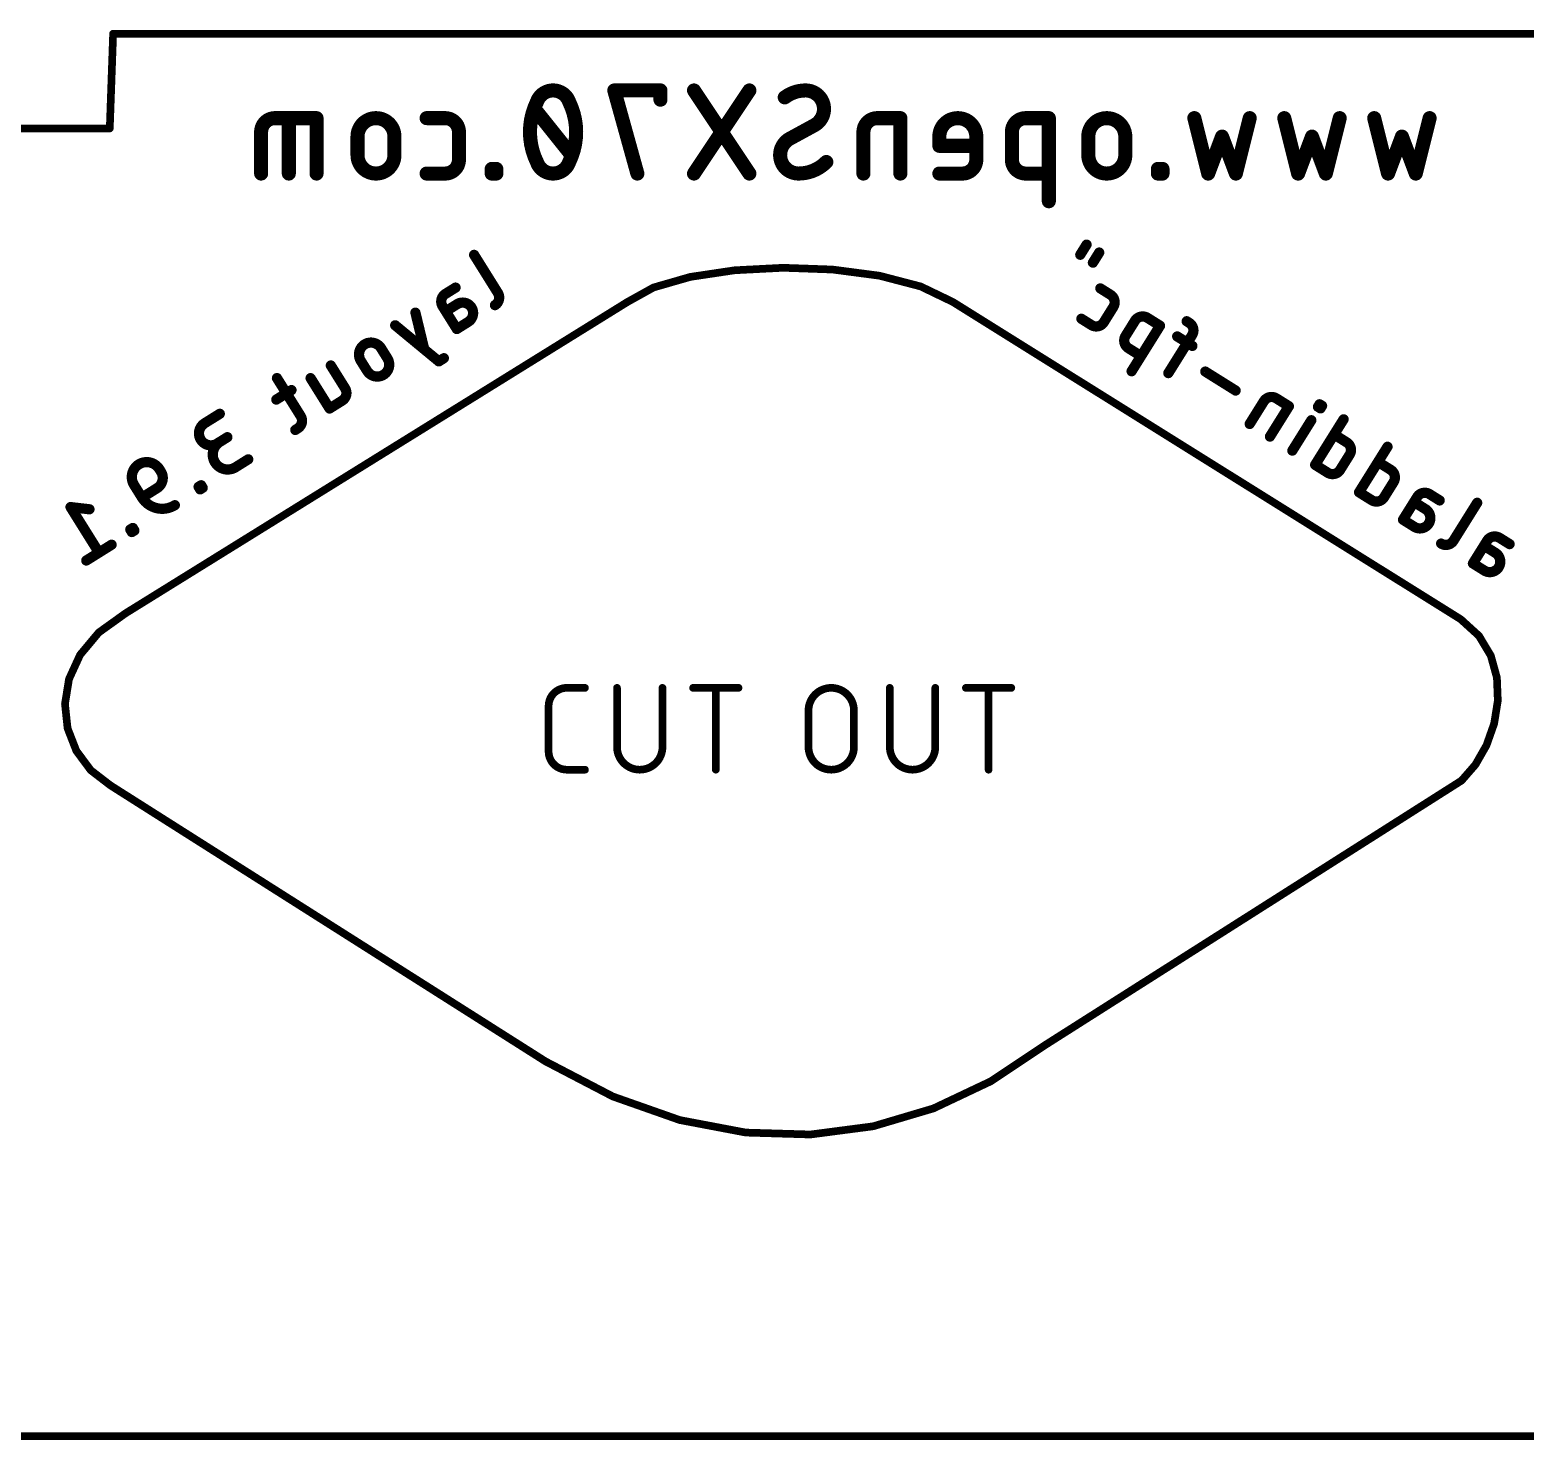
# Model space of a CAD drawing. Extents: x 2 to 98, y 0.7 to 28.7.
# Drawn here: x 31.68 to 61.38, y 0.73 to 28.74 of the extents above; entities that cross this region are included whole.
import ezdxf

# ---------------------------------------------------------------- set-up
doc = ezdxf.new("R2010")
doc.units = 0
doc.layers.add('20', color=30, linetype='CONTINUOUS')
doc.layers.add('22', color=253, linetype='CONTINUOUS')

msp = doc.modelspace()

# ---------------------------------------------------------------- linework, layer by layer
at = {"layer": '20', "const_width": 0.1524}
for points in [[(33.2692, 26.7857), (33.3355, 28.6663)], [(33.3355, 28.6663), (73.7652, 28.6663)], [(17.1616, 26.7473), (33.2692, 26.7857)], [(45.6803, 23.9672), (46.6443, 24.017)], [(46.6443, 24.017), (47.6258, 23.9821)], [(47.6258, 23.9821), (48.5585, 23.8595)], [(44.0692, 23.6252), (44.7999, 23.8356)], [(44.7999, 23.8356), (45.6803, 23.9672)], [(48.5585, 23.8595), (49.3764, 23.6462)], [(43.5544, 23.3391), (44.0692, 23.6252)], [(49.3764, 23.6462), (50.0134, 23.3391)], [(33.5808, 17.1521), (43.5544, 23.3391)], [(50.0134, 23.3391), (60.1057, 17.0338)], [(33.0506, 16.7716), (33.5808, 17.1521)], [(60.1057, 17.0338), (60.4673, 16.7047)], [(32.6798, 16.3283), (33.0506, 16.7716)], [(60.4673, 16.7047), (60.7025, 16.3106)], [(32.4592, 15.8468), (32.6798, 16.3283)], [(60.7025, 16.3106), (60.8233, 15.8739)], [(32.3793, 15.3521), (32.4592, 15.8468)], [(42.3474, 15.6718), (42.7087, 15.6718)], [(43.3449, 15.6718), (43.3449, 14.4978)], [(44.248, 14.4978), (44.248, 15.6718)], [(44.8559, 15.6718), (45.759, 15.6718)], [(45.3074, 14.0462), (45.3074, 15.6718)], [(48.7637, 15.6718), (48.7637, 14.4978)], [(49.6668, 14.4978), (49.6668, 15.6718)], [(50.2747, 15.6718), (51.1778, 15.6718)], [(50.7263, 14.0462), (50.7263, 15.6718)], [(60.8233, 15.8739), (60.8412, 15.4167)], [(60.8412, 15.4167), (60.7682, 14.9615)], [(32.4309, 14.8687), (32.3793, 15.3521)], [(41.9862, 14.4074), (41.9862, 15.3106)], [(47.1485, 14.4978), (47.1485, 15.2202)], [(48.0516, 15.2202), (48.0516, 14.4978)], [(32.6047, 14.4216), (32.4309, 14.8687)], [(60.7682, 14.9615), (60.6161, 14.5305)], [(60.6161, 14.5305), (60.3965, 14.1461)], [(32.8912, 14.0354), (32.6047, 14.4216)], [(33.2812, 13.735), (32.8912, 14.0354)], [(42.7087, 14.0462), (42.3474, 14.0462)], [(60.3965, 14.1461), (60.1213, 13.8305)], [(41.9273, 8.2501), (33.2812, 13.735)], [(60.1213, 13.8305), (51.8393, 8.5697)], [(51.8393, 8.5697), (50.77, 7.8565)], [(43.2628, 7.5541), (41.9273, 8.2501)], [(50.77, 7.8565), (49.6313, 7.3177)], [(44.5916, 7.0863), (43.2628, 7.5541)], [(45.9033, 6.8377), (44.5916, 7.0863)], [(49.6313, 7.3177), (48.4336, 6.9624)], [(47.1875, 6.7994), (45.9033, 6.8377)], [(48.4336, 6.9624), (47.1875, 6.7994)], [(70.5259, 0.8048), (6.2246, 0.8048)]]:
    msp.add_lwpolyline(points, dxfattribs=at)
at = {"layer": '20'}
for points, const_width in [([(33.3736, 28.665, 1), (33.2974, 28.6676)], 0.0762), ([(33.3355, 28.7044, 1), (33.3355, 28.6282)], 0.0762), ([(33.2311, 26.787, 1), (33.3073, 26.7844)], 0.0762), ([(33.2693, 26.7476, 1), (33.2691, 26.8238)], 0.0762), ([(46.6457, 24.0551, 1), (46.6429, 23.9789)], 0.0762), ([(46.6463, 23.979, 1), (46.6423, 24.055)], 0.0762), ([(47.6308, 24.0199, 1), (47.6208, 23.9443)], 0.0762), ([(47.6244, 23.944, 1), (47.6272, 24.0202)], 0.0762), ([(44.7943, 23.8733, 1), (44.8055, 23.7979)], 0.0762), ([(44.8104, 23.799, 1), (44.7894, 23.8722)], 0.0762), ([(45.6783, 24.0052, 1), (45.6823, 23.9292)], 0.0762), ([(45.6859, 23.9295, 1), (45.6747, 24.0049)], 0.0762), ([(48.5681, 23.8964, 1), (48.5489, 23.8226)], 0.0762), ([(48.5535, 23.8217, 1), (48.5635, 23.8973)], 0.0762), ([(44.0587, 23.6618, 1), (44.0797, 23.5886)], 0.0762), ([(44.0877, 23.5919, 1), (44.0507, 23.6585)], 0.0762), ([(49.3929, 23.6805, 1), (49.3599, 23.6119)], 0.0762), ([(49.3668, 23.6093, 1), (49.386, 23.6831)], 0.0762), ([(43.5359, 23.3724, 1), (43.5729, 23.3058)], 0.0762), ([(43.5745, 23.3067, 1), (43.5343, 23.3715)], 0.0762), ([(50.0336, 23.3714, 1), (49.9932, 23.3068)], 0.0762), ([(49.9969, 23.3048, 1), (50.0299, 23.3734)], 0.0762), ([(33.603, 17.1211, 1), (33.5586, 17.1831)], 0.0762), ([(33.5607, 17.1845, 1), (33.6009, 17.1197)], 0.0762), ([(60.1313, 17.062, 1), (60.0801, 17.0056)], 0.0762), ([(60.0855, 17.0015, 1), (60.1259, 17.0661)], 0.0762), ([(33.0284, 16.8026, 1), (33.0728, 16.7406)], 0.0762), ([(33.0798, 16.7472, 1), (33.0214, 16.796)], 0.0762), ([(60.5, 16.7242, 1), (60.4346, 16.6852)], 0.0762), ([(60.4417, 16.6765, 1), (60.4929, 16.7329)], 0.0762), ([(32.6506, 16.3527, 1), (32.709, 16.3039)], 0.0762), ([(32.7144, 16.3124, 1), (32.6452, 16.3442)], 0.0762), ([(60.7392, 16.3208, 1), (60.6658, 16.3004)], 0.0762), ([(60.6698, 16.2911, 1), (60.7352, 16.3301)], 0.0762), ([(32.4246, 15.8627, 1), (32.4938, 15.8309)], 0.0762), ([(32.4968, 15.8407, 1), (32.4216, 15.8529)], 0.0762), ([(42.3474, 15.6718, 0.4142), (41.9862, 15.3106)], 0.1524), ([(42.3474, 15.7099, 1), (42.3474, 15.6337)], 0.0762), ([(42.3474, 15.6337, 1), (42.3474, 15.7099)], 0.0762), ([(42.7087, 15.6337, 1), (42.7087, 15.7099)], 0.0762), ([(43.383, 15.6718, 1), (43.3068, 15.6718)], 0.0762), ([(44.2861, 15.6718, 1), (44.2099, 15.6718)], 0.0762), ([(44.8559, 15.7099, 1), (44.8559, 15.6337)], 0.0762), ([(45.3455, 15.6718, 1), (45.2693, 15.6718)], 0.0762), ([(45.759, 15.6337, 1), (45.759, 15.7099)], 0.0762), ([(48.0516, 15.2202, 1), (47.1485, 15.2202)], 0.1524), ([(48.8018, 15.6718, 1), (48.7256, 15.6718)], 0.0762), ([(49.7049, 15.6718, 1), (49.6287, 15.6718)], 0.0762), ([(50.2747, 15.7099, 1), (50.2747, 15.6337)], 0.0762), ([(50.7644, 15.6718, 1), (50.6882, 15.6718)], 0.0762), ([(51.1778, 15.6337, 1), (51.1778, 15.7099)], 0.0762), ([(60.8614, 15.8754, 1), (60.7852, 15.8724)], 0.0762), ([(60.7866, 15.8637, 1), (60.86, 15.8841)], 0.0762), ([(60.8031, 15.4152, 1), (60.8793, 15.4182)], 0.0762), ([(60.8788, 15.4107, 1), (60.8036, 15.4227)], 0.0762), ([(32.4172, 15.3561, 1), (32.3414, 15.3481)], 0.0762), ([(32.3417, 15.3582, 1), (32.4169, 15.346)], 0.0762), ([(42.0243, 15.3106, 1), (41.9481, 15.3106)], 0.0762), ([(41.9481, 15.3106, 1), (42.0243, 15.3106)], 0.0762), ([(47.1866, 15.2202, 1), (47.1104, 15.2202)], 0.0762), ([(47.1104, 15.2202, 1), (47.1866, 15.2202)], 0.0762), ([(48.0897, 15.2202, 1), (48.0135, 15.2202)], 0.0762), ([(48.0135, 15.2202, 1), (48.0897, 15.2202)], 0.0762), ([(32.4664, 14.8825, 1), (32.3954, 14.8549)], 0.0762), ([(32.393, 14.8647, 1), (32.4688, 14.8727)], 0.0762), ([(60.7306, 14.9675, 1), (60.8058, 14.9555)], 0.0762), ([(60.8041, 14.9488, 1), (60.7323, 14.9742)], 0.0762), ([(43.3449, 14.4978, 1), (44.248, 14.4978)], 0.1524), ([(43.383, 14.4978, 1), (43.3068, 14.4978)], 0.0762), ([(44.2861, 14.4978, 1), (44.2099, 14.4978)], 0.0762), ([(47.1485, 14.4978, 1), (48.0516, 14.4978)], 0.1524), ([(47.1866, 14.4978, 1), (47.1104, 14.4978)], 0.0762), ([(48.0897, 14.4978, 1), (48.0135, 14.4978)], 0.0762), ([(48.7637, 14.4978, 1), (49.6668, 14.4978)], 0.1524), ([(48.8018, 14.4978, 1), (48.7256, 14.4978)], 0.0762), ([(49.7049, 14.4978, 1), (49.6287, 14.4978)], 0.0762), ([(60.5802, 14.5432, 1), (60.652, 14.5178)], 0.0762), ([(60.6492, 14.5116, 1), (60.583, 14.5494)], 0.0762), ([(32.6353, 14.4443, 1), (32.5741, 14.3989)], 0.0762), ([(32.5692, 14.4078, 1), (32.6402, 14.4354)], 0.0762), ([(41.9862, 14.4074, 0.4142), (42.3474, 14.0462)], 0.1524), ([(42.0243, 14.4074, 1), (41.9481, 14.4074)], 0.0762), ([(41.9481, 14.4074, 1), (42.0243, 14.4074)], 0.0762), ([(43.3068, 14.4978, 1), (43.383, 14.4978)], 0.0762), ([(44.2099, 14.4978, 1), (44.2861, 14.4978)], 0.0762), ([(47.1104, 14.4978, 1), (47.1866, 14.4978)], 0.0762), ([(48.0135, 14.4978, 1), (48.0897, 14.4978)], 0.0762), ([(48.7256, 14.4978, 1), (48.8018, 14.4978)], 0.0762), ([(49.6287, 14.4978, 1), (49.7049, 14.4978)], 0.0762), ([(32.9144, 14.0656, 1), (32.868, 14.0052)], 0.0762), ([(32.8606, 14.0127, 1), (32.9218, 14.0581)], 0.0762), ([(42.3474, 14.0843, 1), (42.3474, 14.0081)], 0.0762), ([(42.3474, 14.0081, 1), (42.3474, 14.0843)], 0.0762), ([(42.7087, 14.0081, 1), (42.7087, 14.0843)], 0.0762), ([(45.2693, 14.0462, 1), (45.3455, 14.0462)], 0.0762), ([(50.6882, 14.0462, 1), (50.7644, 14.0462)], 0.0762), ([(60.3634, 14.165, 1), (60.4296, 14.1272)], 0.0762), ([(60.4252, 14.1211, 1), (60.3678, 14.1711)], 0.0762), ([(33.3016, 13.7672, 1), (33.2608, 13.7028)], 0.0762), ([(33.258, 13.7048, 1), (33.3044, 13.7652)], 0.0762), ([(60.0926, 13.8555, 1), (60.15, 13.8055)], 0.0762), ([(60.1417, 13.7983, 1), (60.1009, 13.8627)], 0.0762), ([(51.8189, 8.6019, 1), (51.8597, 8.5375)], 0.0762), ([(51.8604, 8.538, 1), (51.8182, 8.6014)], 0.0762), ([(41.9449, 8.2839, 1), (41.9097, 8.2163)], 0.0762), ([(41.9069, 8.2179, 1), (41.9477, 8.2823)], 0.0762), ([(50.7489, 7.8882, 1), (50.7911, 7.8248)], 0.0762), ([(50.7863, 7.8221, 1), (50.7537, 7.8909)], 0.0762), ([(43.2755, 7.59, 1), (43.2501, 7.5182)], 0.0762), ([(43.2452, 7.5203, 1), (43.2804, 7.5879)], 0.0762), ([(44.5987, 7.1237, 1), (44.5845, 7.0489)], 0.0762), ([(44.5789, 7.0504, 1), (44.6043, 7.1222)], 0.0762), ([(49.615, 7.3521, 1), (49.6476, 7.2833)], 0.0762), ([(49.6421, 7.2812, 1), (49.6205, 7.3542)], 0.0762), ([(45.9044, 6.8758, 1), (45.9022, 6.7996)], 0.0762), ([(45.8962, 6.8003, 1), (45.9104, 6.8751)], 0.0762), ([(47.1826, 6.8372, 1), (47.1924, 6.7616)], 0.0762), ([(47.1864, 6.7613, 1), (47.1886, 6.8375)], 0.0762), ([(48.4228, 6.9989, 1), (48.4444, 6.9259)], 0.0762), ([(48.4385, 6.9246, 1), (48.4287, 7.0002)], 0.0762)]:
    msp.add_lwpolyline(points, format="xyb", dxfattribs=dict(at, const_width=const_width))
at = {"layer": '22'}
for points, const_width in [([(42.0744, 27.54, 0.3205), (41.7533, 27.3106)], 0.2794), ([(42.3954, 27.3106, 0.3205), (42.0744, 27.54)], 0.2794), ([(42.0744, 27.6098, 1), (42.0744, 27.4701)], 0.1397), ([(42.0744, 27.4701, 1), (42.0744, 27.6098)], 0.1397), ([(43.2908, 27.6098, 1), (43.2908, 27.4701)], 0.1397), ([(43.3581, 27.5586, 1), (43.2235, 27.5213)], 0.1397), ([(44.2779, 27.54, 1), (44.1382, 27.54)], 0.1397), ([(44.208, 27.4701, 1), (44.208, 27.6098)], 0.1397), ([(44.9322, 27.5787, 1), (44.816, 27.5012)], 0.1397), ([(46.0329, 27.5012, 1), (45.9167, 27.5787)], 0.1397), ([(47.0895, 27.54, 0.1623), (46.6768, 27.4024)], 0.2794), ([(47.4564, 27.1731, 0.4142), (47.0895, 27.54)], 0.2794), ([(47.0895, 27.6098, 1), (47.0895, 27.4701)], 0.1397), ([(47.0895, 27.4701, 1), (47.0895, 27.6098)], 0.1397), ([(41.7533, 27.3106, 0.1139), (41.6157, 26.7145)], 0.2794), ([(41.6872, 27.3333, 1), (41.8194, 27.288)], 0.1397), ([(41.8161, 27.28, 1), (41.6905, 27.3413)], 0.1397), ([(42.4582, 27.3413, 1), (42.3326, 27.28)], 0.1397), ([(42.533, 26.7145, 0.1139), (42.3954, 27.3106)], 0.2794), ([(42.3293, 27.288, 1), (42.4615, 27.3333)], 0.1397), ([(44.1382, 27.3565, 1), (44.2779, 27.3565)], 0.1397), ([(46.6348, 27.4582, 1), (46.7187, 27.3465)], 0.1397), ([(36.5507, 26.9896, 0.4142), (36.2755, 26.7145)], 0.2794), ([(36.5507, 27.0595, 1), (36.5507, 26.9198)], 0.1397), ([(36.5507, 26.9198, 1), (36.5507, 27.0595)], 0.1397), ([(36.8957, 26.9896, 1), (36.756, 26.9896)], 0.1397), ([(37.4461, 26.9896, 1), (37.3064, 26.9896)], 0.1397), ([(37.3762, 26.9198, 1), (37.3762, 27.0595)], 0.1397), ([(38.9237, 26.6227, 1), (38.1899, 26.6227)], 0.2794), ([(39.5632, 27.0595, 1), (39.5632, 26.9198)], 0.1397), ([(40.2052, 26.7145, 0.4142), (39.9301, 26.9896)], 0.2794), ([(39.9301, 27.0595, 1), (39.9301, 26.9198)], 0.1397), ([(39.9301, 26.9198, 1), (39.9301, 27.0595)], 0.1397), ([(41.762, 27.2167, 1), (41.6529, 27.1294)], 0.1397), ([(47.273, 26.852, 0.2656), (47.4564, 27.1731)], 0.2794), ([(47.5262, 27.1731, 1), (47.3865, 27.1731)], 0.1397), ([(47.3865, 27.1731, 1), (47.5262, 27.1731)], 0.1397), ([(48.5153, 26.9896, 0.4142), (48.2401, 26.7145)], 0.2794), ([(48.5153, 27.0595, 1), (48.5153, 26.9198)], 0.1397), ([(48.5153, 26.9198, 1), (48.5153, 27.0595)], 0.1397), ([(49.0438, 26.9896, 1), (48.9041, 26.9896)], 0.1397), ([(48.9739, 26.9198, 1), (48.9739, 27.0595)], 0.1397), ([(50.4814, 26.6227, 1), (49.7477, 26.6227)], 0.2794), ([(51.464, 26.9896, 0.4142), (51.1888, 26.7145)], 0.2794), ([(51.464, 27.0595, 1), (51.464, 26.9198)], 0.1397), ([(51.464, 26.9198, 1), (51.464, 27.0595)], 0.1397), ([(51.9924, 26.9896, 1), (51.8527, 26.9896)], 0.1397), ([(51.9226, 26.9198, 1), (51.9226, 27.0595)], 0.1397), ([(53.4407, 26.6227, 1), (52.7069, 26.6227)], 0.2794), ([(54.8805, 27.0066, 1), (54.7449, 26.9727)], 0.1397), ([(55.9811, 26.9727, 1), (55.8456, 27.0066)], 0.1397), ([(56.6672, 27.0066, 1), (56.5317, 26.9727)], 0.1397), ([(57.7678, 26.9727, 1), (57.6323, 27.0066)], 0.1397), ([(58.4539, 27.0066, 1), (58.3184, 26.9727)], 0.1397), ([(59.5546, 26.9727, 1), (59.419, 27.0066)], 0.1397), ([(36.3454, 26.7145, 1), (36.2057, 26.7145)], 0.1397), ([(36.2057, 26.7145, 1), (36.3454, 26.7144)], 0.1397), ([(38.2597, 26.6227, 1), (38.12, 26.6227)], 0.1397), ([(38.9935, 26.6227, 1), (38.8538, 26.6227)], 0.1397), ([(40.2751, 26.7145, 1), (40.1354, 26.7145)], 0.1397), ([(40.1354, 26.7145, 1), (40.2751, 26.7145)], 0.1397), ([(41.6157, 26.7145, 0.1139), (41.7533, 26.1183)], 0.2794), ([(41.6856, 26.7145, 1), (41.5459, 26.7144)], 0.1397), ([(41.5459, 26.7144, 1), (41.6856, 26.7145)], 0.1397), ([(42.3954, 26.1183, 0.1139), (42.533, 26.7145)], 0.2794), ([(42.6028, 26.7144, 1), (42.4631, 26.7145)], 0.1397), ([(42.4631, 26.7144, 1), (42.6028, 26.7145)], 0.1397), ([(47.2375, 26.9122, 1), (47.3084, 26.7919)], 0.1397), ([(47.3064, 26.7907, 1), (47.2395, 26.9134)], 0.1397), ([(48.31, 26.7145, 1), (48.1703, 26.7145)], 0.1397), ([(48.1703, 26.7145, 1), (48.31, 26.7144)], 0.1397), ([(49.8175, 26.6227, 1), (49.6778, 26.6227)], 0.1397), ([(50.5513, 26.6227, 1), (50.4116, 26.6227)], 0.1397), ([(51.2587, 26.7145, 1), (51.1189, 26.7145)], 0.1397), ([(51.1189, 26.7145, 1), (51.2586, 26.7144)], 0.1397), ([(52.7768, 26.6227, 1), (52.6371, 26.6227)], 0.1397), ([(53.5105, 26.6227, 1), (53.3708, 26.6227)], 0.1397), ([(55.4284, 26.6473, 1), (55.2976, 26.5982)], 0.1397), ([(55.4284, 26.5982, 1), (55.2976, 26.6473)], 0.1397), ([(57.2152, 26.6473, 1), (57.0844, 26.5982)], 0.1397), ([(57.2152, 26.5982, 1), (57.0844, 26.6473)], 0.1397), ([(59.0019, 26.6473, 1), (58.8711, 26.5982)], 0.1397), ([(59.0019, 26.5982, 1), (58.8711, 26.6473)], 0.1397), ([(38.12, 26.6227, 1), (38.2597, 26.6227)], 0.1397), ([(38.8538, 26.6227, 1), (38.9935, 26.6227)], 0.1397), ([(46.7685, 26.5769, 0.2656), (46.585, 26.2558)], 0.2794), ([(46.735, 26.6382, 1), (46.8019, 26.5155)], 0.1397), ([(46.8039, 26.5167, 1), (46.733, 26.637)], 0.1397), ([(49.6778, 26.6227, 1), (49.8175, 26.6227)], 0.1397), ([(49.6778, 26.4393, 1), (49.8175, 26.4393)], 0.1397), ([(49.7477, 26.5091, 1), (49.7477, 26.3694)], 0.1397), ([(50.4116, 26.6227, 1), (50.5513, 26.6227)], 0.1397), ([(50.4814, 26.3694, 1), (50.4814, 26.5091)], 0.1397), ([(52.6371, 26.6227, 1), (52.7768, 26.6227)], 0.1397), ([(53.3708, 26.6227, 1), (53.5105, 26.6227)], 0.1397), ([(38.2597, 26.2558, 1), (38.12, 26.2558)], 0.1397), ([(38.12, 26.2558, 1), (38.2597, 26.2558)], 0.1397), ([(38.1899, 26.2558, 1), (38.9237, 26.2558)], 0.2794), ([(38.9935, 26.2558, 1), (38.8538, 26.2558)], 0.1397), ([(38.8538, 26.2558, 1), (38.9935, 26.2558)], 0.1397), ([(39.9301, 25.889, 0.4142), (40.2052, 26.1641)], 0.2794), ([(40.2751, 26.1641, 1), (40.1354, 26.1641)], 0.1397), ([(40.1354, 26.1641, 1), (40.2751, 26.1641)], 0.1397), ([(41.7533, 26.1183, 0.3205), (42.0744, 25.889)], 0.2794), ([(41.8194, 26.1409, 1), (41.6873, 26.0956)], 0.1397), ([(41.6905, 26.0876, 1), (41.8161, 26.1489)], 0.1397), ([(42.0744, 25.889, 0.3205), (42.3954, 26.1183)], 0.2794), ([(42.3326, 26.1489, 1), (42.4582, 26.0876)], 0.1397), ([(42.4615, 26.0956, 1), (42.3293, 26.1409)], 0.1397), ([(42.3867, 26.2122, 1), (42.4958, 26.2995)], 0.1397), ([(46.585, 26.2558, 0.4142), (46.9519, 25.889)], 0.2794), ([(46.6549, 26.2558, 1), (46.5152, 26.2558)], 0.1397), ([(46.5152, 26.2558, 1), (46.6549, 26.2558)], 0.1397), ([(46.9519, 25.889, 0.2), (47.5023, 26.1183)], 0.2794), ([(47.5519, 26.0691, 1), (47.4527, 26.1674)], 0.1397), ([(50.2063, 25.889, 0.4142), (50.4814, 26.1641)], 0.2794), ([(50.5513, 26.1641, 1), (50.4116, 26.1641)], 0.1397), ([(50.4116, 26.1641, 1), (50.5513, 26.1641)], 0.1397), ([(51.2587, 26.1641, 1), (51.1189, 26.1641)], 0.1397), ([(51.1189, 26.1641, 1), (51.2587, 26.1641)], 0.1397), ([(51.1888, 26.1641, 0.4142), (51.464, 25.889)], 0.2794), ([(52.7069, 26.2558, 1), (53.4407, 26.2558)], 0.2794), ([(52.7768, 26.2558, 1), (52.6371, 26.2558)], 0.1397), ([(52.6371, 26.2558, 1), (52.7768, 26.2558)], 0.1397), ([(53.5105, 26.2558, 1), (53.3708, 26.2558)], 0.1397), ([(53.3708, 26.2558, 1), (53.5105, 26.2558)], 0.1397), ([(36.2057, 25.889, 1), (36.3454, 25.889)], 0.1397), ([(36.756, 25.889, 1), (36.8957, 25.889)], 0.1397), ([(37.3064, 25.889, 1), (37.4461, 25.889)], 0.1397), ([(39.5632, 25.9588, 1), (39.5632, 25.8191)], 0.1397), ([(39.9301, 25.9588, 1), (39.9301, 25.8191)], 0.1397), ([(39.9301, 25.8191, 1), (39.9301, 25.9588)], 0.1397), ([(40.9258, 25.9807, 1), (40.7861, 25.9807)], 0.1397), ([(40.7861, 25.889, 1), (40.9258, 25.889)], 0.1397), ([(40.856, 26.0505, 1), (40.856, 25.9108)], 0.1397), ([(40.856, 25.9588, 1), (40.856, 25.8191)], 0.1397), ([(41.0175, 25.9807, 1), (40.8778, 25.9807)], 0.1397), ([(40.8778, 25.889, 1), (41.0175, 25.889)], 0.1397), ([(40.9477, 25.9108, 1), (40.9477, 26.0505)], 0.1397), ([(40.9477, 25.8191, 1), (40.9477, 25.9588)], 0.1397), ([(42.0744, 25.9588, 1), (42.0744, 25.8191)], 0.1397), ([(42.0744, 25.8191, 1), (42.0744, 25.9588)], 0.1397), ([(43.6821, 25.8703, 1), (43.8167, 25.9076)], 0.1397), ([(44.816, 25.9277, 1), (44.9322, 25.8502)], 0.1397), ([(45.9167, 25.8502, 1), (46.0329, 25.9277)], 0.1397), ([(46.9519, 25.9588, 1), (46.9519, 25.8191)], 0.1397), ([(46.9519, 25.8191, 1), (46.9519, 25.9588)], 0.1397), ([(48.1703, 25.889, 1), (48.31, 25.889)], 0.1397), ([(48.9041, 25.889, 1), (49.0438, 25.889)], 0.1397), ([(49.7477, 25.9588, 1), (49.7477, 25.8191)], 0.1397), ([(50.2063, 25.9588, 1), (50.2063, 25.8191)], 0.1397), ([(50.2063, 25.8191, 1), (50.2063, 25.9588)], 0.1397), ([(51.464, 25.9588, 1), (51.464, 25.8191)], 0.1397), ([(51.464, 25.8191, 1), (51.464, 25.9588)], 0.1397), ([(51.9226, 25.8191, 1), (51.9226, 25.9588)], 0.1397), ([(54.1587, 25.9807, 1), (54.019, 25.9807)], 0.1397), ([(54.0888, 26.0505, 1), (54.0888, 25.9108)], 0.1397), ([(54.0888, 25.9588, 1), (54.0888, 25.8191)], 0.1397), ([(54.019, 25.889, 1), (54.1587, 25.889)], 0.1397), ([(54.2504, 25.9807, 1), (54.1107, 25.9807)], 0.1397), ([(54.1107, 25.889, 1), (54.2504, 25.889)], 0.1397), ([(54.1805, 25.9108, 1), (54.1805, 26.0505)], 0.1397), ([(54.1805, 25.8191, 1), (54.1805, 25.9588)], 0.1397), ([(55.0225, 25.9135, 1), (55.1533, 25.8644)], 0.1397), ([(55.0201, 25.872, 1), (55.1556, 25.9059)], 0.1397), ([(55.5704, 25.9059, 1), (55.706, 25.872)], 0.1397), ([(55.5728, 25.8644, 1), (55.7036, 25.9135)], 0.1397), ([(56.8092, 25.9135, 1), (56.94, 25.8644)], 0.1397), ([(56.8068, 25.872, 1), (56.9423, 25.9059)], 0.1397), ([(57.3572, 25.9059, 1), (57.4927, 25.872)], 0.1397), ([(57.3595, 25.8644, 1), (57.4903, 25.9135)], 0.1397), ([(58.5959, 25.9135, 1), (58.7267, 25.8644)], 0.1397), ([(58.5935, 25.872, 1), (58.7291, 25.9059)], 0.1397), ([(59.1439, 25.9059, 1), (59.2794, 25.872)], 0.1397), ([(59.1462, 25.8644, 1), (59.277, 25.9135)], 0.1397), ([(51.8527, 25.3386, 1), (51.9924, 25.3386)], 0.1397), ([(40.5493, 24.3002, 1), (40.4631, 24.2463)], 0.1016), ([(52.7156, 24.4498, 1), (52.6294, 24.5037)], 0.1016), ([(52.9669, 24.2928, 1), (52.8807, 24.3466)], 0.1016), ([(52.5038, 24.3026, 1), (52.5899, 24.2488)], 0.1016), ([(52.7551, 24.1456, 1), (52.8413, 24.0918)], 0.1016), ([(39.9367, 23.4981, 0.4142), (39.8802, 23.2531)], 0.2032), ([(39.9098, 23.5412, 1), (39.9636, 23.455)], 0.1016), ([(39.9636, 23.455, 1), (39.9098, 23.5412)], 0.1016), ([(40.1647, 23.5806, 1), (40.1108, 23.6668)], 0.1016), ([(40.9207, 23.2743, 0.4142), (40.9773, 23.5194)], 0.2032), ([(41.0204, 23.5463, 1), (40.9342, 23.4924)], 0.1016), ([(40.9342, 23.4924, 1), (41.0204, 23.5463)], 0.1016), ([(52.9724, 23.6504, 1), (52.9186, 23.5642)], 0.1016), ([(53.2031, 23.2367, 0.4142), (53.1466, 23.4817)], 0.2032), ([(53.1735, 23.5247, 1), (53.1196, 23.4386)], 0.1016), ([(53.1196, 23.4386, 1), (53.1735, 23.5248)], 0.1016), ([(39.3898, 23.1374, 1), (39.2911, 23.1136)], 0.1016), ([(39.9232, 23.28, 1), (39.8371, 23.2262)], 0.1016), ([(39.8371, 23.2262, 1), (39.9232, 23.28)], 0.1016), ([(39.9161, 23.1957, 1), (39.9699, 23.1095)], 0.1016), ([(40.389, 22.9421, 1), (40.1691, 23.2939)], 0.2032), ([(40.1422, 23.337, 1), (40.1961, 23.2508)], 0.1016), ([(40.1961, 23.2508, 1), (40.1422, 23.337)], 0.1016), ([(40.8938, 23.3174, 1), (40.9476, 23.2313)], 0.1016), ([(53.16, 23.2636, 1), (53.2462, 23.2097)], 0.1016), ([(53.2462, 23.2097, 1), (53.16, 23.2636)], 0.1016), ([(38.9707, 22.9134, 1), (38.906, 22.8351)], 0.1016), ([(40.1359, 22.8438, 1), (40.1897, 22.7577)], 0.1016), ([(40.1197, 22.7738, 1), (40.2059, 22.8277)], 0.1016), ([(40.3621, 22.9852, 1), (40.4159, 22.899)], 0.1016), ([(40.4159, 22.899, 1), (40.3621, 22.9852)], 0.1016), ([(52.5955, 23.0472, 1), (52.5417, 22.9611)], 0.1016), ([(52.7697, 22.8785, 0.4142), (53.0147, 22.9351)], 0.2032), ([(52.7966, 22.9216, 1), (52.7428, 22.8355)], 0.1016), ([(52.7428, 22.8355, 1), (52.7966, 22.9216)], 0.1016), ([(52.9716, 22.962, 1), (53.0578, 22.9082)], 0.1016), ([(53.0578, 22.9082, 1), (52.9716, 22.962)], 0.1016), ([(53.8803, 23.0232, 0.4142), (53.6353, 22.9666)], 0.2032), ([(53.5922, 22.9935, 1), (53.6784, 22.9397)], 0.1016), ([(53.6784, 22.9397, 1), (53.5922, 22.9935)], 0.1016), ([(53.9072, 23.0663, 1), (53.8534, 22.9801)], 0.1016), ([(53.8534, 22.9801, 1), (53.9072, 23.0663)], 0.1016), ([(54.1747, 22.8392, 1), (54.0885, 22.8931)], 0.1016), ([(54.1047, 22.8231, 1), (54.1585, 22.9092)], 0.1016), ([(54.6876, 22.9979, 1), (54.6338, 22.9118)], 0.1016), ([(54.7675, 22.6784, 0.4142), (54.7109, 22.9234)], 0.2032), ([(54.7379, 22.9665, 1), (54.684, 22.8804)], 0.1016), ([(54.684, 22.8804, 1), (54.7379, 22.9665)], 0.1016), ([(38.6583, 22.4197, 1), (38.2562, 22.1685)], 0.2032), ([(53.4469, 22.665, 0.4142), (53.5034, 22.42)], 0.2032), ([(53.4038, 22.692, 1), (53.4899, 22.6381)], 0.1016), ([(53.4899, 22.6381, 1), (53.4038, 22.692)], 0.1016), ([(54.4992, 22.6964, 1), (54.4453, 22.6102)], 0.1016), ([(54.7244, 22.7054, 1), (54.8106, 22.6515)], 0.1016), ([(54.8106, 22.6515, 1), (54.7244, 22.7054)], 0.1016), ([(38.3819, 21.9674, 1), (38.7839, 22.2187)], 0.2032), ([(38.7014, 22.4466, 1), (38.6152, 22.3928)], 0.1016), ([(38.6152, 22.3928, 1), (38.7014, 22.4466)], 0.1016), ([(38.827, 22.2456, 1), (38.7409, 22.1917)], 0.1016), ([(38.7409, 22.1917, 1), (38.827, 22.2456)], 0.1016), ([(39.4669, 22.3848, 1), (39.5657, 22.4087)], 0.1016), ([(39.9327, 22.1777, 1), (39.8789, 22.2639)], 0.1016), ([(53.5303, 22.4631, 1), (53.4765, 22.377)], 0.1016), ([(53.4765, 22.377, 1), (53.5303, 22.4631)], 0.1016), ([(53.7278, 22.2199, 1), (53.7816, 22.3061)], 0.1016), ([(54.7469, 22.4218, 1), (54.8007, 22.5079)], 0.1016), ([(37.7034, 22.1025, 1), (37.6172, 22.0487)], 0.1016), ([(38.2993, 22.1954, 1), (38.2132, 22.1415)], 0.1016), ([(38.2132, 22.1415, 1), (38.2993, 22.1954)], 0.1016), ([(38.4249, 21.9943, 1), (38.3388, 21.9405)], 0.1016), ([(38.3388, 21.9405, 1), (38.4249, 21.9943)], 0.1016), ([(39.7783, 22.2011, 1), (39.8322, 22.1149)], 0.1016), ([(39.7729, 22.1188, 1), (39.8376, 22.1972)], 0.1016), ([(53.5232, 21.9884, 1), (53.6094, 21.9345)], 0.1016), ([(54.2533, 21.9514, 1), (54.3395, 21.8976)], 0.1016), ([(55.0573, 21.9982, 1), (55.0034, 21.912)], 0.1016), ([(36.6328, 21.8529, 1), (36.5466, 21.799)], 0.1016), ([(36.9056, 21.5441, 1), (36.8517, 21.6303)], 0.1016), ([(37.3013, 21.8513, 1), (37.2151, 21.7975)], 0.1016), ([(37.8864, 21.3783, 0.4142), (37.943, 21.6233)], 0.2032), ([(37.9861, 21.6502, 1), (37.8999, 21.5964)], 0.1016), ([(37.8999, 21.5964, 1), (37.9861, 21.6502)], 0.1016), ([(36.5502, 21.4418, 1), (36.604, 21.3557)], 0.1016), ([(37.8595, 21.4214, 1), (37.9133, 21.3352)], 0.1016), ([(37.9133, 21.3352, 1), (37.8595, 21.4214)], 0.1016), ([(55.6066, 21.5352, 1), (55.6604, 21.6213)], 0.1016), ([(56.4403, 21.4235, 0.4142), (56.1953, 21.3669)], 0.2032), ([(56.1522, 21.3939, 1), (56.2384, 21.34)], 0.1016), ([(56.2384, 21.34, 1), (56.1522, 21.3939)], 0.1016), ([(56.4672, 21.4666, 1), (56.4134, 21.3804)], 0.1016), ([(56.4134, 21.3804, 1), (56.4672, 21.4666)], 0.1016), ([(57.327, 21.3487, 1), (57.2732, 21.2625)], 0.1016), ([(57.3432, 21.2787, 1), (57.257, 21.3325)], 0.1016), ([(35.4812, 21.0734, 1), (35.4274, 21.1595)], 0.1016), ([(37.0042, 20.827, 0.4142), (37.0608, 21.072)], 0.2032), ([(37.1039, 21.0989, 1), (37.0177, 21.0451)], 0.1016), ([(37.0177, 21.0451, 1), (37.1039, 21.0989)], 0.1016), ([(37.6082, 21.2643, 1), (37.662, 21.1782)], 0.1016), ([(37.592, 21.1943, 1), (37.6782, 21.2482)], 0.1016), ([(56.7347, 21.2396, 1), (56.6485, 21.2934)], 0.1016), ([(56.6647, 21.2234, 1), (56.7185, 21.3096)], 0.1016), ([(57.1799, 20.9614, 1), (57.0937, 21.0152)], 0.1016), ([(57.2956, 21.2984, 1), (57.2418, 21.2122)], 0.1016), ([(57.2256, 21.2822, 1), (57.3118, 21.2284)], 0.1016), ([(57.2759, 21.2508, 1), (57.362, 21.197)], 0.1016), ([(57.292, 21.1808, 1), (57.3459, 21.267)], 0.1016), ([(57.3934, 21.2472, 1), (57.3073, 21.3011)], 0.1016), ([(57.3234, 21.2311, 1), (57.3773, 21.3172)], 0.1016), ([(57.821, 20.9801, 1), (57.7348, 21.0339)], 0.1016), ([(35.1527, 20.928, 1), (35.404, 20.5259)], 0.2032), ([(35.1258, 20.9711, 1), (35.1796, 20.8849)], 0.1016), ([(35.1796, 20.8849, 1), (35.1258, 20.9711)], 0.1016), ([(36.9271, 20.8387, 1), (36.9809, 20.7525)], 0.1016), ([(36.9773, 20.8701, 1), (37.0312, 20.7839)], 0.1016), ([(37.0312, 20.7839, 1), (36.9773, 20.8701)], 0.1016), ([(55.8696, 20.9415, 1), (55.9557, 20.8877)], 0.1016), ([(57.6164, 20.7485, 1), (57.5625, 20.6624)], 0.1016), ([(35.4542, 20.5573, 1), (35.7683, 20.0547)], 0.2032), ([(35.377, 20.569, 1), (35.4309, 20.4828)], 0.1016), ([(35.4309, 20.4828, 1), (35.377, 20.569)], 0.1016), ([(35.4811, 20.5142, 1), (35.4273, 20.6004)], 0.1016), ([(35.6319, 20.6085, 1), (35.5781, 20.6946)], 0.1016), ([(56.2717, 20.6903, 1), (56.3578, 20.6364)], 0.1016), ([(57.8973, 20.3034, 0.4142), (57.8407, 20.5484)], 0.2032), ([(57.8677, 20.5915, 1), (57.8138, 20.5053)], 0.1016), ([(57.8138, 20.5053, 1), (57.8677, 20.5915)], 0.1016), ([(58.6933, 20.435, 1), (58.6072, 20.4888)], 0.1016), ([(34.2543, 20.0172, 1), (33.7517, 19.7031)], 0.2032), ([(36.0465, 20.1687, 1), (35.9927, 20.2548)], 0.1016), ([(56.7168, 20.4121, 1), (56.803, 20.3583)], 0.1016), ([(57.2395, 20.1454, 1), (57.1856, 20.0592)], 0.1016), ([(57.8542, 20.3303, 1), (57.9404, 20.2765)], 0.1016), ([(57.9404, 20.2765, 1), (57.8542, 20.3303)], 0.1016), ([(58.4887, 20.2034, 1), (58.4349, 20.1172)], 0.1016), ([(34.2103, 19.6402, 0.4142), (34.2857, 19.9669)], 0.2032), ([(34.2973, 20.0441, 1), (34.2112, 19.9902)], 0.1016), ([(34.2112, 19.9902, 1), (34.2973, 20.0441)], 0.1016), ([(34.3287, 19.9938, 1), (34.2426, 19.94)], 0.1016), ([(34.2426, 19.94, 1), (34.3288, 19.9938)], 0.1016), ([(35.7414, 20.0978, 1), (35.7952, 20.0116)], 0.1016), ([(35.7952, 20.0116, 1), (35.7414, 20.0978)], 0.1016), ([(57.1695, 20.1292, 1), (57.2556, 20.0754)], 0.1016), ([(57.4908, 19.9884, 1), (57.4369, 19.9022)], 0.1016), ([(57.4639, 19.9453, 0.4142), (57.7089, 20.0019)], 0.2032), ([(57.4369, 19.9022, 1), (57.4908, 19.9884)], 0.1016), ([(57.6658, 20.0288, 1), (57.7519, 19.9749)], 0.1016), ([(57.7519, 19.9749, 1), (57.6658, 20.0288)], 0.1016), ([(58.7697, 19.7583, 0.4142), (58.7131, 20.0033)], 0.2032), ([(58.74, 20.0464, 1), (58.6862, 19.9602)], 0.1016), ([(58.6862, 19.9602, 1), (58.74, 20.0464)], 0.1016), ([(33.7947, 19.73, 1), (33.7086, 19.6762)], 0.1016), ([(33.7086, 19.6762, 1), (33.7947, 19.73)], 0.1016), ([(34.1833, 19.6833, 1), (34.2372, 19.5971)], 0.1016), ([(34.2372, 19.5971, 1), (34.1833, 19.6833)], 0.1016), ([(35.0763, 19.6922, 1), (34.9901, 19.6384)], 0.1016), ([(35.0063, 19.7084, 1), (35.0601, 19.6222)], 0.1016), ([(35.0377, 19.6581, 1), (35.0916, 19.5719)], 0.1016), ([(35.0216, 19.5881, 1), (35.1077, 19.6419)], 0.1016), ([(35.1266, 19.7236, 1), (35.0404, 19.6698)], 0.1016), ([(35.1104, 19.6536, 1), (35.0566, 19.7398)], 0.1016), ([(35.0718, 19.6195, 1), (35.158, 19.6733)], 0.1016), ([(35.1418, 19.6033, 1), (35.088, 19.6895)], 0.1016), ([(58.1119, 19.6003, 1), (58.058, 19.5141)], 0.1016), ([(58.0419, 19.5841, 1), (58.128, 19.5303)], 0.1016), ([(58.7266, 19.7852, 1), (58.8128, 19.7314)], 0.1016), ([(58.8128, 19.7314, 1), (58.7266, 19.7852)], 0.1016), ([(59.485, 19.521, 0.4142), (59.24, 19.4644)], 0.2032), ([(59.5119, 19.5641, 1), (59.4581, 19.4779)], 0.1016), ([(59.4581, 19.4779, 1), (59.5119, 19.5641)], 0.1016), ([(32.532, 19.2904, 1), (32.4458, 19.2365)], 0.1016), ([(32.4948, 19.3139, 1), (32.483, 19.213)], 0.1016), ([(32.8599, 19.169, 1), (32.8717, 19.2699)], 0.1016), ([(33.9087, 19.4518, 0.4142), (34.562, 19.301)], 0.2032), ([(33.9518, 19.4787, 1), (33.8656, 19.4249)], 0.1016), ([(33.8818, 19.4949, 1), (33.9356, 19.4087)], 0.1016), ([(33.8656, 19.4249, 1), (33.9518, 19.4787)], 0.1016), ([(34.5889, 19.2579, 1), (34.5351, 19.344)], 0.1016), ([(58.3362, 19.4002, 0.4142), (58.5812, 19.4567)], 0.2032), ([(58.3632, 19.4432, 1), (58.3093, 19.3571)], 0.1016), ([(58.3093, 19.3571, 1), (58.3632, 19.4432)], 0.1016), ([(58.5382, 19.4836, 1), (58.6243, 19.4298)], 0.1016), ([(58.6243, 19.4298, 1), (58.5382, 19.4836)], 0.1016), ([(59.2041, 19.407, 1), (59.1502, 19.3208)], 0.1016), ([(59.1835, 18.8707, 1), (59.4033, 19.2226)], 0.2032), ([(59.1969, 19.4913, 1), (59.2831, 19.4375)], 0.1016), ([(59.2831, 19.4375, 1), (59.1969, 19.4913)], 0.1016), ([(59.4303, 19.2656, 1), (59.3764, 19.1795)], 0.1016), ([(59.3764, 19.1795, 1), (59.4303, 19.2656)], 0.1016), ([(59.6591, 19.3523, 1), (59.7129, 19.4384)], 0.1016), ([(60.4744, 19.322, 1), (60.3882, 19.3759)], 0.1016), ([(58.9842, 19.0552, 1), (58.9304, 18.969)], 0.1016), ([(58.9142, 19.039, 1), (59.0004, 18.9852)], 0.1016), ([(33.7193, 18.8442, 1), (33.6331, 18.7904)], 0.1016), ([(33.6493, 18.8604, 1), (33.7031, 18.7742)], 0.1016), ([(33.6807, 18.8101, 1), (33.7345, 18.724)], 0.1016), ([(33.6645, 18.7401, 1), (33.7507, 18.794)], 0.1016), ([(33.7695, 18.8756, 1), (33.6834, 18.8218)], 0.1016), ([(33.7534, 18.8056, 1), (33.6995, 18.8918)], 0.1016), ([(33.7148, 18.7715, 1), (33.8009, 18.8254)], 0.1016), ([(33.7848, 18.7554, 1), (33.7309, 18.8415)], 0.1016), ([(59.2104, 18.9138, 1), (59.1566, 18.8277)], 0.1016), ([(59.1566, 18.8277, 1), (59.2104, 18.9138)], 0.1016), ([(60.8743, 18.6528, 0.4142), (60.6293, 18.5963)], 0.2032), ([(60.9012, 18.6959, 1), (60.8474, 18.6097)], 0.1016), ([(60.8474, 18.6097, 1), (60.9012, 18.6959)], 0.1016), ([(33.0111, 18.3318, 1), (33.0973, 18.3857)], 0.1016), ([(33.3324, 18.4727, 1), (33.2786, 18.5589)], 0.1016), ([(59.7152, 18.5385, 0.4142), (59.9602, 18.595)], 0.2032), ([(59.7421, 18.5816, 1), (59.6883, 18.4954)], 0.1016), ([(59.9171, 18.622, 1), (60.0033, 18.5681)], 0.1016), ([(60.0033, 18.5681, 1), (59.9171, 18.622)], 0.1016), ([(60.5934, 18.5388, 1), (60.5396, 18.4527)], 0.1016), ([(60.5728, 18.0026, 1), (60.7927, 18.3544)], 0.2032), ([(60.5862, 18.6232, 1), (60.6724, 18.5693)], 0.1016), ([(60.6724, 18.5693, 1), (60.5862, 18.6232)], 0.1016), ([(60.8196, 18.3975, 1), (60.7658, 18.3113)], 0.1016), ([(60.7658, 18.3113, 1), (60.8196, 18.3975)], 0.1016), ([(61.0484, 18.4841, 1), (61.1023, 18.5703)], 0.1016), ([(32.776, 18.2448, 1), (32.8298, 18.1586)], 0.1016), ([(60.3736, 18.187, 1), (60.3197, 18.1008)], 0.1016), ([(60.3036, 18.1708, 1), (60.3897, 18.117)], 0.1016), ([(60.5998, 18.0457, 1), (60.5459, 17.9595)], 0.1016), ([(60.5459, 17.9595, 1), (60.5998, 18.0457)], 0.1016)]:
    msp.add_lwpolyline(points, format="xyb", dxfattribs=dict(at, const_width=const_width))
for points, const_width in [([(44.208, 27.54), (43.2908, 27.54)], 0.2794), ([(43.2908, 27.54), (43.7494, 25.889)], 0.2794), ([(44.208, 27.3565), (44.208, 27.54)], 0.2794), ([(45.9748, 25.889), (44.8741, 27.54)], 0.2794), ([(45.9748, 27.54), (44.8741, 25.889)], 0.2794), ([(37.3762, 26.9896), (36.5507, 26.9896)], 0.2794), ([(36.8259, 25.889), (36.8259, 26.9896)], 0.2794), ([(37.3762, 25.889), (37.3762, 26.9896)], 0.2794), ([(39.9301, 26.9896), (39.5632, 26.9896)], 0.2794), ([(42.4412, 26.2558), (41.7075, 27.1731)], 0.2794), ([(48.9739, 26.9896), (48.5153, 26.9896)], 0.2794), ([(48.9739, 25.889), (48.9739, 26.9896)], 0.2794), ([(51.9226, 26.9896), (51.464, 26.9896)], 0.2794), ([(51.9226, 25.3386), (51.9226, 26.9896)], 0.2794), ([(55.0879, 25.889), (54.8127, 26.9896)], 0.2794), ([(55.9134, 26.9896), (55.6382, 25.889)], 0.2794), ([(56.8746, 25.889), (56.5994, 26.9896)], 0.2794), ([(57.7001, 26.9896), (57.4249, 25.889)], 0.2794), ([(58.6613, 25.889), (58.3861, 26.9896)], 0.2794), ([(59.4868, 26.9896), (59.2116, 25.889)], 0.2794), ([(36.2756, 26.7145), (36.2756, 25.889)], 0.2794), ([(38.1899, 26.6227), (38.1899, 26.2558)], 0.2794), ([(38.9237, 26.2558), (38.9237, 26.6227)], 0.2794), ([(40.2052, 26.1641), (40.2052, 26.7145)], 0.2794), ([(46.7685, 26.5769), (47.273, 26.852)], 0.2794), ([(48.2401, 26.7145), (48.2401, 25.889)], 0.2794), ([(49.7477, 26.6227), (49.7477, 26.4393)], 0.2794), ([(50.4814, 26.1641), (50.4814, 26.6227)], 0.2794), ([(51.1888, 26.7145), (51.1888, 26.1641)], 0.2794), ([(52.7069, 26.6227), (52.7069, 26.2558)], 0.2794), ([(53.4407, 26.2558), (53.4407, 26.6227)], 0.2794), ([(55.363, 26.6227), (55.0879, 25.889)], 0.2794), ([(55.6382, 25.889), (55.363, 26.6227)], 0.2794), ([(57.1498, 26.6227), (56.8746, 25.889)], 0.2794), ([(57.4249, 25.889), (57.1498, 26.6227)], 0.2794), ([(58.9365, 26.6227), (58.6613, 25.889)], 0.2794), ([(59.2116, 25.889), (58.9365, 26.6227)], 0.2794), ([(49.7477, 26.4393), (50.4814, 26.4393)], 0.2794), ([(39.5632, 25.889), (39.9301, 25.889)], 0.2794), ([(40.9477, 25.9807), (40.856, 25.9807)], 0.2794), ([(40.856, 25.9807), (40.856, 25.889)], 0.2794), ([(40.856, 25.889), (40.9477, 25.889)], 0.2794), ([(40.9477, 25.889), (40.9477, 25.9807)], 0.2794), ([(49.7477, 25.889), (50.2063, 25.889)], 0.2794), ([(51.464, 25.889), (51.9226, 25.889)], 0.2794), ([(54.1805, 25.9807), (54.0888, 25.9807)], 0.2794), ([(54.0888, 25.9807), (54.0888, 25.889)], 0.2794), ([(54.0888, 25.889), (54.1805, 25.889)], 0.2794), ([(54.1805, 25.889), (54.1805, 25.9807)], 0.2794), ([(40.5062, 24.2733), (40.9773, 23.5194)], 0.2032), ([(52.5469, 24.2757), (52.6725, 24.4768)], 0.2032), ([(52.7982, 24.1187), (52.9238, 24.3197)], 0.2032), ([(39.9367, 23.4981), (40.1378, 23.6237)], 0.2032), ([(53.1466, 23.4817), (52.9455, 23.6073)], 0.2032), ([(39.3405, 23.1255), (39.5163, 22.3968)], 0.2032), ([(40.1628, 22.8008), (39.8802, 23.2531)], 0.2032), ([(39.943, 23.1526), (40.1691, 23.2939)], 0.2032), ([(53.0147, 22.9351), (53.2031, 23.2367)], 0.2032), ([(39.8053, 22.158), (38.9384, 22.8743)], 0.2032), ([(40.389, 22.9421), (40.1628, 22.8008)], 0.2032), ([(52.5686, 23.0042), (52.7697, 22.8785)], 0.2032), ([(53.6353, 22.9666), (53.4469, 22.665)], 0.2032), ([(53.5663, 21.9614), (54.1316, 22.8661)], 0.2032), ([(54.1316, 22.8661), (53.8803, 23.0232)], 0.2032), ([(54.7109, 22.9234), (54.6607, 22.9549)], 0.2032), ([(54.2964, 21.9245), (54.7675, 22.6784)], 0.2032), ([(54.7738, 22.4649), (54.4722, 22.6533)], 0.2032), ([(38.784, 22.2187), (38.6583, 22.4197)], 0.2032), ([(39.9058, 22.2208), (39.8053, 22.158)], 0.2032), ([(53.5034, 22.42), (53.7547, 22.263)], 0.2032), ([(37.6603, 22.0756), (37.943, 21.6233)], 0.2032), ([(38.2562, 22.1685), (38.3819, 21.9674)], 0.2032), ([(55.6335, 21.5782), (55.0304, 21.9551)], 0.2032), ([(36.8787, 21.5872), (36.5771, 21.3987)], 0.2032), ([(36.5897, 21.8259), (37.0608, 21.072)], 0.2032), ([(37.6351, 21.2212), (37.2582, 21.8244)], 0.2032), ([(37.8864, 21.3783), (37.6351, 21.2212)], 0.2032), ([(56.1953, 21.3669), (55.9127, 20.9146)], 0.2032), ([(56.6916, 21.2665), (56.4403, 21.4235)], 0.2032), ([(57.3001, 21.3056), (57.2687, 21.2553)], 0.2032), ([(57.3504, 21.2742), (57.3001, 21.3056)], 0.2032), ([(35.4543, 21.1164), (35.1527, 20.928)], 0.2032), ([(56.3147, 20.6633), (56.6916, 21.2665)], 0.2032), ([(56.7599, 20.3852), (57.1368, 20.9883)], 0.2032), ([(57.7779, 21.007), (57.2126, 20.1023)], 0.2032), ([(57.2687, 21.2553), (57.3189, 21.2239)], 0.2032), ([(57.3189, 21.2239), (57.3504, 21.2742)], 0.2032), ([(37.0042, 20.827), (36.954, 20.7956)], 0.2032), ([(57.8407, 20.5484), (57.5894, 20.7055)], 0.2032), ([(35.404, 20.5259), (35.605, 20.6515)], 0.2032), ([(58.6503, 20.4619), (58.0849, 19.5572)], 0.2032), ([(36.0196, 20.2117), (35.7683, 20.0547)], 0.2032), ([(57.2126, 20.1023), (57.4639, 19.9453)], 0.2032), ([(57.7089, 20.0019), (57.8973, 20.3034)], 0.2032), ([(58.7131, 20.0033), (58.4618, 20.1603)], 0.2032), ([(34.2857, 19.9669), (34.2543, 20.0172)], 0.2032), ([(33.7517, 19.7031), (33.9087, 19.4518)], 0.2032), ([(33.9087, 19.4518), (34.2103, 19.6402)], 0.2032), ([(35.0835, 19.6967), (35.0332, 19.6653)], 0.2032), ([(35.0332, 19.6653), (35.0646, 19.615)], 0.2032), ([(35.0646, 19.615), (35.1149, 19.6464)], 0.2032), ([(35.1149, 19.6464), (35.0835, 19.6967)], 0.2032), ([(58.0849, 19.5572), (58.3362, 19.4002)], 0.2032), ([(58.5812, 19.4567), (58.7697, 19.7583)], 0.2032), ([(59.485, 19.521), (59.686, 19.3954)], 0.2032), ([(32.8658, 19.2194), (32.4889, 19.2634)], 0.2032), ([(32.4889, 19.2634), (33.0542, 18.3587)], 0.2032), ([(58.9573, 19.0121), (59.24, 19.4644)], 0.2032), ([(59.1772, 19.3639), (59.4033, 19.2226)], 0.2032), ([(60.4313, 19.349), (59.9602, 18.595)], 0.2032), ([(59.1835, 18.8707), (58.9573, 19.0121)], 0.2032), ([(33.7265, 18.8487), (33.6762, 18.8173)], 0.2032), ([(33.6762, 18.8173), (33.7076, 18.767)], 0.2032), ([(33.7076, 18.767), (33.7579, 18.7984)], 0.2032), ([(33.7579, 18.7984), (33.7265, 18.8487)], 0.2032), ([(60.8743, 18.6528), (61.0754, 18.5272)], 0.2032), ([(33.3055, 18.5158), (32.8029, 18.2017)], 0.2032), ([(60.3467, 18.1439), (60.6293, 18.5963)], 0.2032), ([(60.5665, 18.4957), (60.7927, 18.3544)], 0.2032), ([(60.5728, 18.0026), (60.3467, 18.1439)], 0.2032)]:
    msp.add_lwpolyline(points, dxfattribs=dict(at, const_width=const_width))

doc.saveas('drawing.dxf')
